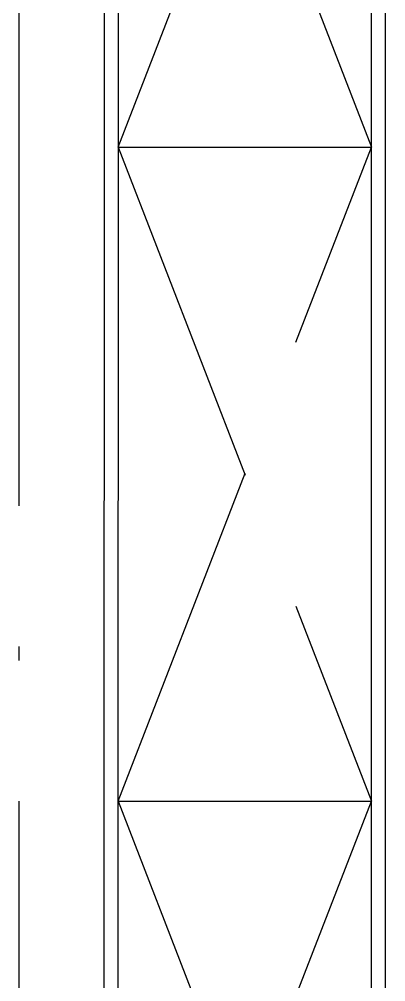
# Model space of a CAD drawing. Extents: x 68243 to 108563, y 14962 to 43474.
# Drawn here: x 89274 to 89794, y 33849 to 35217 of the extents above; entities that cross this region are included whole.
import ezdxf

# ---------------------------------------------------------------- set-up
doc = ezdxf.new("R2010")
doc.units = 0
doc.header["$LTSCALE"] = 1000
doc.header["$MEASUREMENT"] = 0
doc.linetypes.add('DASH', pattern=[0.35, 0.25, -0.1])
doc.linetypes.add('DOTE', pattern=[2.4200000000000004, 2, -0.2, 0.02, -0.2])
doc.layers.add('A-DOTE', color=1, linetype='Continuous')
doc.layers.add('A-立面看线', color=7, linetype='Continuous')

# ---------------------------------------------------------------- blocks, each defined once
blk = doc.blocks.new('*U71')
at = {"color": 0}
for p, q in [((3760.062698381439, 0), (0, 0)), ((2.328306436538696e-10, -400), (3760.062698381672, -400))]:
    blk.add_line(p, q, dxfattribs=at)
at = {"color": 0, "linetype": 'Continuous'}
for p, q in [((3740.062698381439, -19.99999999999977), (20, -20)), ((1880.03134919072, -20), (1880.031349190952, -380)), ((2810.047023786079, -20), (2810.047023786312, -380)), ((20.00000000023283, -380), (3740.062698381672, -380))]:
    blk.add_line(p, q, dxfattribs=at)
at = {"color": 0, "linetype": 'DASH', "ltscale": 2}
for p, q in [((950.0156745953598, -20), (1880.031349190952, -380)), ((1880.03134919072, -20), (950.0156745955926, -380)), ((2810.047023786079, -20), (1880.031349190952, -380)), ((1880.03134919072, -20), (2810.047023786312, -380)), ((2810.047023786079, -20), (3740.062698381672, -380)), ((3740.062698381439, -20), (2810.047023786312, -380))]:
    blk.add_line(p, q, dxfattribs=at)

msp = doc.modelspace()

# ---------------------------------------------------------------- linework, layer by layer
at = {"layer": 'A-DOTE', "linetype": 'DOTE'}
msp.add_line((89273.70152820693, 32105.2138019561), (89273.70152820693, 37225.21380195703), dxfattribs=at)

# ---------------------------------------------------------------- block references
at = {"layer": 'A-立面看线', "rotation": 89.99102649880774}
msp.add_blockref('*U71', (89393.70152820693, 32225.21380195726), dxfattribs=at)

doc.saveas('drawing.dxf')
